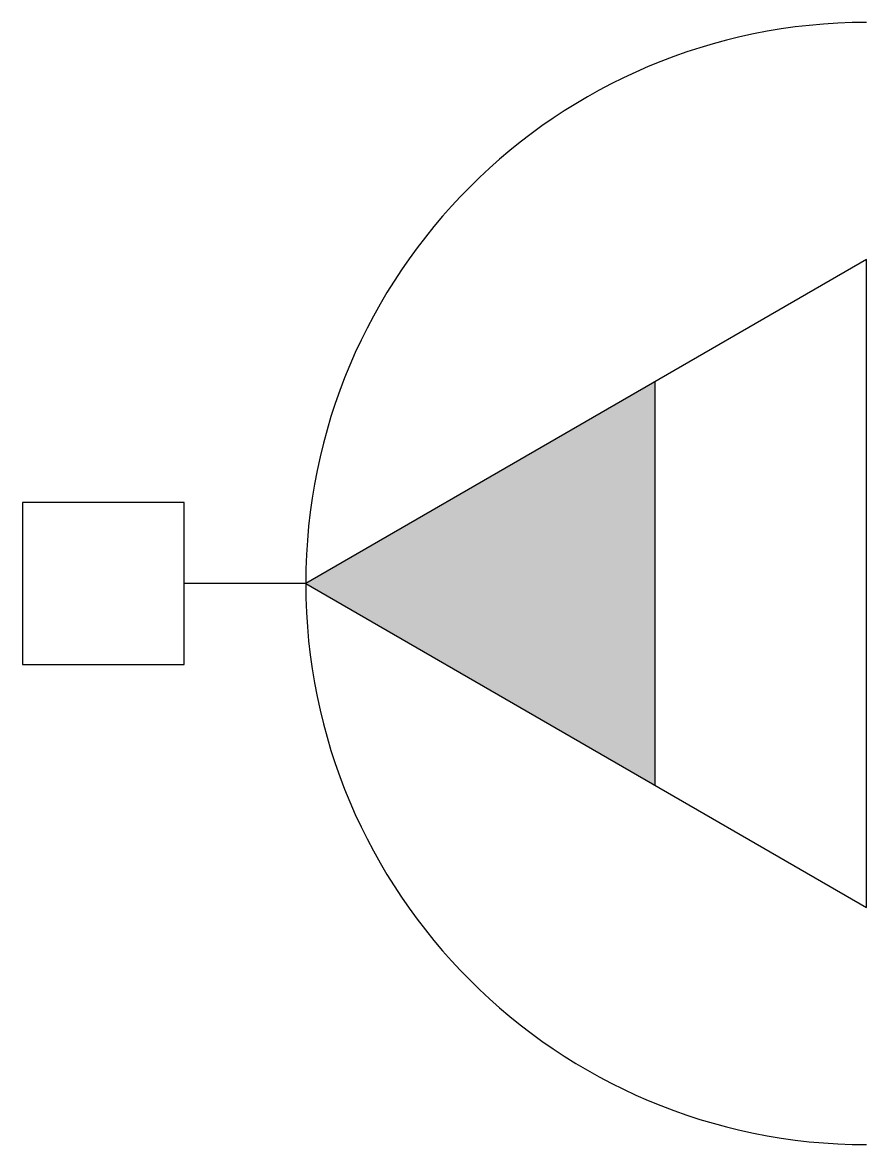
# Model space of a CAD drawing. Header units: millimetres. Extents: x -6082.031 to -6081.64, y -958.714 to -958.195.
import ezdxf

# ---------------------------------------------------------------- set-up
doc = ezdxf.new("R2010")
doc.units = ezdxf.units.MM
doc.layers.add('Tel_Símbolos', color=3, linetype='Continuous')

msp = doc.modelspace()

# ---------------------------------------------------------------- hatches: boundary and pattern name
at = {"layer": 'Tel_Símbolos'}
msp.add_hatch(color=1, dxfattribs=at).paths.add_polyline_path([(-6081.73805, -958.54776), (-6081.73805, -958.36101), (-6081.89977, -958.45439)])

# ---------------------------------------------------------------- linework, layer by layer
for p, q in [((-6081.73805, -958.36101), (-6081.73805, -958.54776)), ((-6081.89977, -958.45439), (-6081.95602, -958.45439))]:
    msp.add_line(p, q, dxfattribs=at)
msp.add_lwpolyline([(-6081.63996, -958.30439), (-6081.89977, -958.45439), (-6081.63996, -958.60439)], close=True, dxfattribs=at)
at = {"layer": 'Tel_Símbolos', "color": 2}
msp.add_lwpolyline([(-6082.03102, -958.49189), (-6081.95602, -958.49189), (-6081.95602, -958.41689), (-6082.03102, -958.41689)], close=True, dxfattribs=at)
at = {"layer": 'Tel_Símbolos', "color": 4}
msp.add_arc((-6081.63996, -958.45439), 0.25981, 90, 270, dxfattribs=at)

doc.saveas('drawing.dxf')
